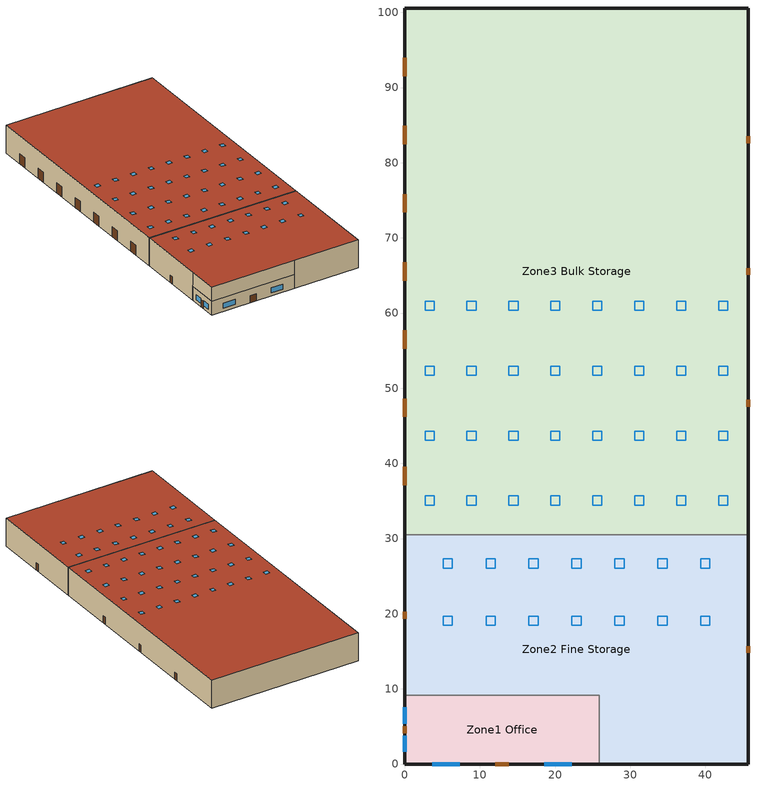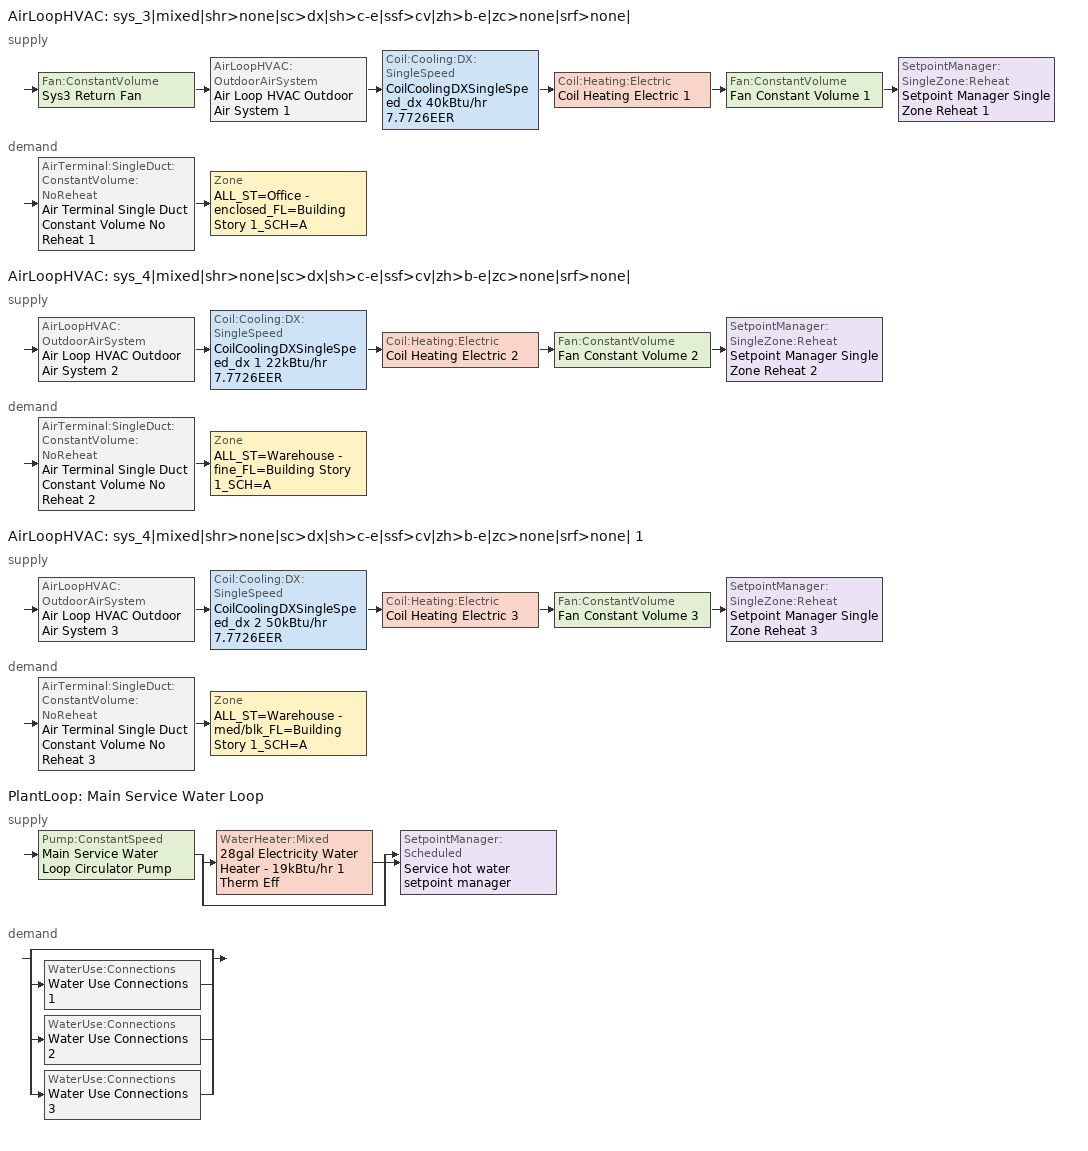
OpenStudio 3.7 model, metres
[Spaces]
Zone3 Bulk Storage
 floor foundation (BTAP-Grnd-Floor-Mass:U-0.678_std): 45.72,100.58 45.72,30.48 0,30.48 0,100.58 z0
 wall outside: 45.72,30.48 45.72,100.58 0,100.58 0,30.48 z0:8.53
 wall to Zone2 Fine Storage: 0,30.48 45.72,30.48 z0:8.53
 door: 0,75.82 0,73.38 / 0,39.55 0,37.11 / 0,84.88 0,82.44 / 0,66.75 0,64.31 / 0,48.61 0,46.17 / 0,93.95 0,91.51 / 0,57.68 0,55.24 z0:3.05; 45.72,47.55 45.72,48.46 / 45.72,65.07 45.72,65.99 / 45.72,82.6 45.72,83.51 z0:2.13
 roof outside: 45.72,30.48 45.72,100.58 0,100.58 0,30.48 z8.53
 skylight: 37.4,51.71 37.4,52.93 36.18,52.93 36.18,51.71 z8.53; 9.51,51.71 9.51,52.93 8.29,52.93 8.29,51.71 z8.53; 42.97,60.35 42.97,61.57 41.76,61.57 41.76,60.35 z8.53; 20.66,34.44 20.66,35.66 19.44,35.66 19.44,34.44 z8.53; 42.97,43.08 42.97,44.3 41.76,44.3 41.76,43.08 z8.53; 26.24,51.71 26.24,52.93 25.02,52.93 25.02,51.71 z8.53; 20.66,43.08 20.66,44.3 19.44,44.3 19.44,43.08 z8.53; 31.82,34.44 31.82,35.66 30.6,35.66 30.6,34.44 z8.53; 31.82,60.35 31.82,61.57 30.6,61.57 30.6,60.35 z8.53; 26.24,34.44 26.24,35.66 25.02,35.66 25.02,34.44 z8.53; 15.09,34.44 15.09,35.66 13.87,35.66 13.87,34.44 z8.53; 9.51,34.44 9.51,35.66 8.29,35.66 8.29,34.44 z8.53; 37.4,34.44 37.4,35.66 36.18,35.66 36.18,34.44 z8.53; 15.09,51.71 15.09,52.93 13.87,52.93 13.87,51.71 z8.53; 31.82,43.08 31.82,44.3 30.6,44.3 30.6,43.08 z8.53; 37.4,60.35 37.4,61.57 36.18,61.57 36.18,60.35 z8.53; 42.97,51.71 42.97,52.93 41.76,52.93 41.76,51.71 z8.53; 42.97,34.44 42.97,35.66 41.76,35.66 41.76,34.44 z8.53; 20.66,60.35 20.66,61.57 19.44,61.57 19.44,60.35 z8.53; 26.24,43.08 26.24,44.3 25.02,44.3 25.02,43.08 z8.53; 3.93,51.71 3.93,52.93 2.71,52.93 2.71,51.71 z8.53; 9.51,43.08 9.51,44.3 8.29,44.3 8.29,43.08 z8.53; 9.51,60.35 9.51,61.57 8.29,61.57 8.29,60.35 z8.53; 3.93,43.08 3.93,44.3 2.71,44.3 2.71,43.08 z8.53; 3.93,34.44 3.93,35.66 2.71,35.66 2.71,34.44 z8.53; 20.66,51.71 20.66,52.93 19.44,52.93 19.44,51.71 z8.53; 15.09,43.08 15.09,44.3 13.87,44.3 13.87,43.08 z8.53; 37.4,43.08 37.4,44.3 36.18,44.3 36.18,43.08 z8.53; 31.82,51.71 31.82,52.93 30.6,52.93 30.6,51.71 z8.53; 3.93,60.35 3.93,61.57 2.71,61.57 2.71,60.35 z8.53; 15.09,60.35 15.09,61.57 13.87,61.57 13.87,60.35 z8.53; 26.24,60.35 26.24,61.57 25.02,61.57 25.02,60.35 z8.53
Zone2 Fine Storage
 floor to Zone1 Office: 25.91,9.14 25.91,0 0,0 0,9.14 z4.27
 floor foundation (BTAP-Grnd-Floor-Mass:U-0.678_std): 45.72,30.48 45.72,0 25.91,0 25.91,9.14 0,9.14 0,30.48 z0
 wall outside: 0,30.48 0,9.14 / 25.91,0 45.72,0 45.72,30.48 z0:8.53; 0,9.14 0,0 25.91,0 z4.27:8.53
 wall to Zone1 Office: 0,9.14 25.91,9.14 25.91,0 z0:4.27
 door: 0,20.27 0,19.35 / 45.72,14.78 45.72,15.7 z0:2.13
 roof outside: 45.72,0 45.72,30.48 0,30.48 0,0 z8.53
 skylight: 40.61,26.06 40.61,27.28 39.4,27.28 39.4,26.06 z8.53; 17.75,26.06 17.75,27.28 16.54,27.28 16.54,26.06 z8.53; 17.75,18.44 17.75,19.66 16.54,19.66 16.54,18.44 z8.53; 40.61,18.44 40.61,19.66 39.4,19.66 39.4,18.44 z8.53; 6.32,26.06 6.32,27.28 5.11,27.28 5.11,26.06 z8.53; 12.04,26.06 12.04,27.28 10.82,27.28 10.82,26.06 z8.53; 23.47,18.44 23.47,19.66 22.25,19.66 22.25,18.44 z8.53; 6.32,18.44 6.32,19.66 5.11,19.66 5.11,18.44 z8.53; 29.18,26.06 29.18,27.28 27.97,27.28 27.97,26.06 z8.53; 23.47,26.06 23.47,27.28 22.25,27.28 22.25,26.06 z8.53; 29.18,18.44 29.18,19.66 27.97,19.66 27.97,18.44 z8.53; 34.9,26.06 34.9,27.28 33.68,27.28 33.68,26.06 z8.53; 12.04,18.44 12.04,19.66 10.82,19.66 10.82,18.44 z8.53; 34.9,18.44 34.9,19.66 33.68,19.66 33.68,18.44 z8.53
Zone1 Office
 floor foundation (BTAP-Grnd-Floor-Mass:U-0.678_std): 25.91,9.14 25.91,0 0,0 0,9.14 z0
 wall outside: 0,9.14 0,0 25.91,0 z0:4.27
 window: 0,7.52 0,5.39 / 18.59,0 22.25,0 / 3.66,0 7.31,0 / 0,3.76 0,1.62 z0.91:2.44
 door: 12.04,0 13.87,0 / 0,5.03 0,4.11 z0:2.13
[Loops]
AirLoopHVAC 'sys_3|mixed|shr>none|sc>dx|sh>c-e|ssf>cv|zh>b-e|zc>none|srf>none|'
 supply: Fan:ConstantVolume 'Sys3 Return Fan' > AirLoopHVAC:OutdoorAirSystem 'Air Loop HVAC Outdoor Air System 1' > Coil:Cooling:DX:SingleSpeed 'CoilCoolingDXSingleSpeed_dx 40kBtu/hr 7.7726EER' > Coil:Heating:Electric 'Coil Heating Electric 1' > Fan:ConstantVolume 'Fan Constant Volume 1' > SetpointManager:SingleZone:Reheat 'Setpoint Manager Single Zone Reheat 1'
 demand: AirTerminal:SingleDuct:ConstantVolume:NoReheat 'Air Terminal Single Duct Constant Volume No Reheat 1' > Zone 'ALL_ST=Office - enclosed_FL=Building Story 1_SCH=A'
AirLoopHVAC 'sys_4|mixed|shr>none|sc>dx|sh>c-e|ssf>cv|zh>b-e|zc>none|srf>none|'
 supply: AirLoopHVAC:OutdoorAirSystem 'Air Loop HVAC Outdoor Air System 2' > Coil:Cooling:DX:SingleSpeed 'CoilCoolingDXSingleSpeed_dx 1 22kBtu/hr 7.7726EER' > Coil:Heating:Electric 'Coil Heating Electric 2' > Fan:ConstantVolume 'Fan Constant Volume 2' > SetpointManager:SingleZone:Reheat 'Setpoint Manager Single Zone Reheat 2'
 demand: AirTerminal:SingleDuct:ConstantVolume:NoReheat 'Air Terminal Single Duct Constant Volume No Reheat 2' > Zone 'ALL_ST=Warehouse - fine_FL=Building Story 1_SCH=A'
AirLoopHVAC 'sys_4|mixed|shr>none|sc>dx|sh>c-e|ssf>cv|zh>b-e|zc>none|srf>none| 1'
 supply: AirLoopHVAC:OutdoorAirSystem 'Air Loop HVAC Outdoor Air System 3' > Coil:Cooling:DX:SingleSpeed 'CoilCoolingDXSingleSpeed_dx 2 50kBtu/hr 7.7726EER' > Coil:Heating:Electric 'Coil Heating Electric 3' > Fan:ConstantVolume 'Fan Constant Volume 3' > SetpointManager:SingleZone:Reheat 'Setpoint Manager Single Zone Reheat 3'
 demand: AirTerminal:SingleDuct:ConstantVolume:NoReheat 'Air Terminal Single Duct Constant Volume No Reheat 3' > Zone 'ALL_ST=Warehouse - med/blk_FL=Building Story 1_SCH=A'
PlantLoop 'Main Service Water Loop'
 supply: Pump:ConstantSpeed 'Main Service Water Loop Circulator Pump' > split
  | WaterHeater:Mixed '28gal Electricity Water Heater - 19kBtu/hr 1 Therm Eff'
  | bypass
  join > SetpointManager:Scheduled 'Service hot water setpoint manager'
 demand: split
  | bypass
  | WaterUse:Connections 'Water Use Connections 1'
  | WaterUse:Connections 'Water Use Connections 2'
  | WaterUse:Connections 'Water Use Connections 3'
[ClimateZones]
Climate Zone Institution Name 1=ASHRAE; Climate Zone Document Name 1=ANSI/ASHRAE Standard 169; Climate Zone Document Year 1=2006; Climate Zone Value 1=7
[Building]
Warehouse: Default Construction Set=BTAP-Mass at hdd = 5000.0; Standards Number of Stories=1; Standards Number of Above Ground Stories=1; Standards Template=BTAP1980TO2010; Standards Building Type=Warehouse
[Site]
Calgary Intl AP_AB_CAN: Latitude {deg}=51.11; Longitude {deg}=-114.02; Time Zone {hr}=-7; Elevation {m}=1084.1
[Site:WaterMainsTemperature]
Calculation Method=Correlation; Annual Average Outdoor Air Temperature {C}=4.69167; Maximum Difference In Monthly Average Outdoor Air Temperatures {deltaC}=24.6
[Site:GroundTemperature:BuildingSurface]
19.527, 19.502, 19.536, 19.598, 20.002, 21.64, 22.225, 22.375, 21.449, 20.121, 19.802, 19.633
[SizingPeriod:DesignDay] Barometric Pressure {Pa}=88961; Rain Indicator=No; Snow Indicator=No; Day of Month=21; Daylight Saving Time Indicator=No; Humidity Condition Type=Wetbulb; Dry-Bulb Temperature Range Modifier Type=DefaultMultipliers
Name | Maximum Dry-Bulb Temperature {C} | Daily Dry-Bulb Temperature Range {deltaC} | Wind Speed {m/s} | Wind Direction {deg} | Month | Day Type | Wetbulb or DewPoint at Maximum Dry-Bulb {C} | Solar Model Indicator | ASHRAE Clear Sky Optical Depth for Beam Irradiance | ASHRAE Clear Sky Optical Depth for Diffuse Irradiance | Sky Clearness
Calgary Intl AP Ann Clg .4% Condns DB=>MWB | 28.8 | 12.3 | 4.5 | 160 | 7 | SummerDesignDay | 16 | ASHRAETau | 0.34 | 2.419
Calgary Intl AP Ann Clg .4% Condns WB=>MDB | 25.5 | 12.3 | 4.5 | 160 | 7 | SummerDesignDay | 17.8 | ASHRAETau | 0.34 | 2.419
Calgary Intl AP Ann Htg 99.6% Condns DB | -27.7 | 0 | 2.7 | 200 | 1 | WinterDesignDay | -27.7 | ASHRAEClearSky |  |  | 0
[Site:GroundTemperature:Shallow]
-1.6, -5.4, -6.4, -5.5, -0.4, 5.3, 10.8, 14.7, 15.8, 14, 9.5, 4
[Site:GroundTemperature:Deep]
4, 1.3, -0.4, -0.9, 0.1, 2.3, 5.2, 8, 9.9, 10.3, 9.2, 7
[Site:GroundTemperature:FCfactorMethod]
January Ground Temperature {C}=5.5; February Ground Temperature {C}=-2; March Ground Temperature {C}=-7.6; April Ground Temperature {C}=-6.3; May Ground Temperature {C}=-6.6; June Ground Temperature {C}=-0.3; July Ground Temperature {C}=4.9; August Ground Temperature {C}=10.2; September Ground Temperature {C}=13.8; October Ground Temperature {C}=17; November Ground Temperature {C}=16.6; December Ground Temperature {C}=11.1
[Material:NoMass] Roughness=Smooth; Thermal Absorptance=0.9; Solar Absorptance=0.7
Name | Thermal Resistance {m2-K/W} | Visible Absorptance
Typical Carpet Pad; Typical Carpet Pad 1 | 0.21648 | 0.8
Typical Insulation 1 | 0.00118045 | 0.7
Typical Insulation 2 | 2.61923 | 0.7
Typical Insulation 3 | 4.40527 | 0.7
Typical Carpet Pad 2; Typical Carpet Pad 4 | 1.40895 | 0.8
Typical Carpet Pad 3 | 2.28697 | 0.8
Typical Insulation 4 | 0.338965 | 0.7
Typical Insulation 5 | 0.338983 | 0.7
[Material]
Name | Roughness | Thickness {m} | Conductivity {W/m-K} | Density {kg/m3} | Specific Heat {J/kg-K} | Thermal Absorptance | Solar Absorptance | Visible Absorptance
G05 25mm wood | MediumSmooth | 0.0254 | 0.15 | 608 | 1630 | 0.9 | 0.5 | 0.5
100mm Normalweight concrete floor 1 | MediumSmooth | 0.1016 | 2.31 | 2322 | 832
G01 13mm gypsum board 1 | Smooth | 0.0127 | 0.16 | 800 | 1090 | 0.9 | 0.7 | 0.5
4 in. Normalweight Concrete Floor 1 | MediumRough | 0.1016 | 2.31 | 2322 | 832 | 0.9 | 0.7 | 0.7
1IN Stucco 1 | Smooth | 0.0253 | 0.6918 | 1858 | 837 | 0.9 | 0.7 | 0.92
8IN CONCRETE HW RefBldg 1 | Rough | 0.2032 | 1.311 | 2240 | 836.8 | 0.9 | 0.7 | 0.7
1/2IN Gypsum 1 | Smooth | 0.0127 | 0.16 | 784.9 | 830 | 0.9 | 0.4 | 0.4
Metal Roof Surface 1; F08 Metal surface 1 | Smooth | 0.0008 | 45.28 | 7824 | 500 | 0.9 | 0.7 | 0.7
6 in. Normalweight Concrete Floor 1; 6 in. Normalweight Concrete Floor 2; 6 in. Normalweight Concrete Floor 3 | MediumRough | 0.1524 | 2.31 | 2322 | 832 | 0.9 | 0.7 | 0.7
Expanded Polystyrene | MediumSmooth | 0.0408596 | 0.029 | 29 | 1210
[Construction]
BTAP-Int-Partition; BTAP-Int-Door: G05 25mm wood
BTAP-Int-Floor: 100mm Normalweight concrete floor 1, Typical Carpet Pad
BTAP-Int-Wall: G01 13mm gypsum board 1, G01 13mm gypsum board 1
BTAP-Int-Ceiling: Typical Carpet Pad, 100mm Normalweight concrete floor 1
BTAP-Int-Window: SimpleGlazing
BTAP-Ext-Floor-Mass:U-3.822: Typical Insulation 1, 4 in. Normalweight Concrete Floor 1, Typical Carpet Pad 1
BTAP-Ext-Wall-Mass:U-0.346: 1IN Stucco 1, 8IN CONCRETE HW RefBldg 1, Typical Insulation 2, 1/2IN Gypsum 1
BTAP-Ext-Roof-Metal:U-0.227: Metal Roof Surface 1, Typical Insulation 3
BTAP-Grnd-Floor-Mass:U-0.678: 6 in. Normalweight Concrete Floor 1, Typical Carpet Pad 2
BTAP-Grnd-Wall-Mass:U-0.425: 6 in. Normalweight Concrete Floor 2, Typical Carpet Pad 3
BTAP-Grnd-Roof-Mass:U-0.678: 6 in. Normalweight Concrete Floor 3, Typical Carpet Pad 4
BTAP-Ext-FixedWindow:U=0.295 SHGC=0.490; BTAP-Ext-GlassDoors:U=0.295 SHGC=0.490; BTAP-Ext-Skylights:U=0.295 SHGC=0.490; BTAP-Ext-DaylightDomes:U=0.295 SHGC=0.490; BTAP-Ext-DaylightDiffuser:U=0.295 SHGC=0.490: SimpleGlazing:U=0.295 SHGC=0.490
BTAP-Ext-Door:U-2.95: F08 Metal surface 1, Typical Insulation 4
BTAP-Ext-OverHeadDoor:U-2.95: Typical Insulation 5
BTAP-Grnd-Floor-Mass:U-0.678_std: 6 in. Normalweight Concrete Floor 1, Expanded Polystyrene
[DefaultConstructionSet]
BTAP-Mass at hdd = 5000.0: Default Exterior Surface Constructions=BTAP-Mass at hdd = 5000.0; Default Interior Surface Constructions=Default Surface Constructions 2; Default Ground Contact Surface Constructions=BTAP-Mass at hdd = 5000.0 1; Default Exterior SubSurface Constructions=BTAP-Mass at hdd = 5000.0; Default Interior SubSurface Constructions=Default Sub Surface Constructions 2; Interior Partition Construction=BTAP-Int-Partition
[DefaultSurfaceConstructions]
Name | Floor Construction | Wall Construction | Roof Ceiling Construction
Default Surface Constructions 2 | BTAP-Int-Floor | BTAP-Int-Wall | BTAP-Int-Ceiling
BTAP-Mass at hdd = 5000.0 | BTAP-Ext-Floor-Mass:U-3.822 | BTAP-Ext-Wall-Mass:U-0.346 | BTAP-Ext-Roof-Metal:U-0.227
BTAP-Mass at hdd = 5000.0 1 | BTAP-Grnd-Floor-Mass:U-0.678 | BTAP-Grnd-Wall-Mass:U-0.425 | BTAP-Grnd-Roof-Mass:U-0.678
[DefaultSubSurfaceConstructions]
Name | Fixed Window Construction | Operable Window Construction | Door Construction | Glass Door Construction | Overhead Door Construction | Skylight Construction | Tubular Daylight Dome Construction | Tubular Daylight Diffuser Construction
Default Sub Surface Constructions 2 | BTAP-Int-Window | BTAP-Int-Window | BTAP-Int-Door
BTAP-Mass at hdd = 5000.0 | BTAP-Ext-FixedWindow:U=0.295 SHGC=0.490 | BTAP-Ext-FixedWindow:U=0.295 SHGC=0.490 | BTAP-Ext-Door:U-2.95 | BTAP-Ext-GlassDoors:U=0.295 SHGC=0.490 | BTAP-Ext-OverHeadDoor:U-2.95 | BTAP-Ext-Skylights:U=0.295 SHGC=0.490 | BTAP-Ext-DaylightDomes:U=0.295 SHGC=0.490 | BTAP-Ext-DaylightDiffuser:U=0.295 SHGC=0.490
[WindowMaterial:SimpleGlazingSystem] Solar Heat Gain Coefficient=0.49; Visible Transmittance=0.21
Name | U-Factor {W/m2-K}
SimpleGlazing | 2.2
SimpleGlazing:U=0.295 SHGC=0.490 | 2.95
[Space] Building Story=Building Story 1; Part of Total Floor Area=Yes; Volume {m3}=Autocalculate
Name | Space Type | Thermal Zone
Zone3 Bulk Storage | Space Function Warehouse - med/blk | ALL_ST=Warehouse - med/blk_FL=Building Story 1_SCH=A
Zone2 Fine Storage | Space Function Warehouse - fine | ALL_ST=Warehouse - fine_FL=Building Story 1_SCH=A
Zone1 Office | Space Function Office - enclosed | ALL_ST=Office - enclosed_FL=Building Story 1_SCH=A
[BuildingStory]
Building Story 1: Nominal Z Coordinate {m}=0
[SpaceType] Standards Building Type=Space Function
Name | Default Schedule Set | Design Specification Outdoor Air Object | Standards Space Type
Space Function Warehouse - med/blk | Space Function Warehouse - med/blk Schedule Set | Space Function Warehouse - med/blk Ventilation | Warehouse - med/blk
Space Function Warehouse - fine | Space Function Warehouse - fine Schedule Set | Space Function Warehouse - fine Ventilation | Warehouse - fine
Space Function Office - enclosed | Space Function Office - enclosed Schedule Set | Space Function Office - enclosed Ventilation | Office - enclosed
[People:Definition] Number of People Calculation Method=People/Area; Fraction Radiant=0.3
Name | People per Space Floor Area {person/m2}
Space Function Office - enclosed People Definition | 0.0500522
Space Function Warehouse - fine People Definition | 0.0200209
Space Function Warehouse - med/blk People Definition | 0.0100104
[People] Work Efficiency Schedule=Work Efficiency Schedule; Clothing Insulation Schedule=Clothing Schedule; Air Velocity Schedule=Air Velocity Schedule; Multiplier=1
Name | People Definition | Space or SpaceType
Space Function Office - enclosed People | Space Function Office - enclosed People Definition | Space Function Office - enclosed
Space Function Warehouse - fine People | Space Function Warehouse - fine People Definition | Space Function Warehouse - fine
Space Function Warehouse - med/blk People | Space Function Warehouse - med/blk People Definition | Space Function Warehouse - med/blk
[Lights:Definition] Design Level Calculation Method=Watts/Area; Fraction Radiant=0.5; Fraction Visible=0.2
Name | Watts per Space Floor Area {W/m2}
Space Function Office - enclosed Lights Definition | 11.8999
Space Function Warehouse - fine Lights Definition | 10.1999
Space Function Warehouse - med/blk Lights Definition | 6.39995
[Lights] Fraction Replaceable=1
Name | Lights Definition | Space or SpaceType
Space Function Office - enclosed Lights | Space Function Office - enclosed Lights Definition | Space Function Office - enclosed
Space Function Warehouse - fine Lights | Space Function Warehouse - fine Lights Definition | Space Function Warehouse - fine
Space Function Warehouse - med/blk Lights | Space Function Warehouse - med/blk Lights Definition | Space Function Warehouse - med/blk
[ElectricEquipment:Definition] Design Level Calculation Method=Watts/Area; Fraction Radiant=0.5
Name | Watts per Space Floor Area {W/m2}
Space Function Office - enclosed Elec Equip Definition | 7.49994
Space Function Warehouse - fine Elec Equip Definition; Space Function Warehouse - med/blk Elec Equip Definition | 0.999992
[ElectricEquipment]
Name | Electric Equipment Definition | Space or SpaceType
Space Function Office - enclosed Elec Equip | Space Function Office - enclosed Elec Equip Definition | Space Function Office - enclosed
Space Function Warehouse - fine Elec Equip | Space Function Warehouse - fine Elec Equip Definition | Space Function Warehouse - fine
Space Function Warehouse - med/blk Elec Equip | Space Function Warehouse - med/blk Elec Equip Definition | Space Function Warehouse - med/blk
[DesignSpecification:OutdoorAir] Outdoor Air Method=Sum
Name | Outdoor Air Flow per Person {m3/s-person} | Outdoor Air Flow per Floor Area {m3/s-m2}
Space Function Office - enclosed Ventilation | 0.0101494
Space Function Warehouse - fine Ventilation; Space Function Warehouse - med/blk Ventilation |  | 0.000254
[DefaultScheduleSet] Number of People Schedule=NECB-A-Occupancy; People Activity Level Schedule=NECB-Activity; Lighting Schedule=NECB-A-Lighting; Electric Equipment Schedule=NECB-A-Electric-Equipment; Infiltration Schedule=Always On
Space Function Office - enclosed Schedule Set; Space Function Warehouse - fine Schedule Set; Space Function Warehouse - med/blk Schedule Set
[ThermostatSetpoint:DualSetpoint] Heating Setpoint Temperature Schedule=NECB-A-Thermostat Setpoint-Heating; Cooling Setpoint Temperature Schedule=NECB-A-Thermostat Setpoint-Cooling
Space Function Office - enclosed Thermostat 3; Space Function Warehouse - fine Thermostat 3; Space Function Warehouse - med/blk Thermostat 3
[SpaceInfiltration:DesignFlowRate] Schedule=Always On Discrete; Design Flow Rate Calculation Method=Flow/ExteriorArea; Flow per Exterior Surface Area {m3/s-m2}=0.001116; Constant Term Coefficient=0; Temperature Term Coefficient=0; Velocity Term Coefficient=0.224; Velocity Squared Term Coefficient=0
Name | Space or SpaceType
Zone1 Office Infiltration | Zone1 Office
Zone2 Fine Storage Infiltration | Zone2 Fine Storage
Zone3 Bulk Storage Infiltration | Zone3 Bulk Storage
[ThermalZone] Use Ideal Air Loads=No
Name | Primary Daylighting Control | Fraction of Zone Controlled by Primary Daylighting Control | Thermostat
ALL_ST=Office - enclosed_FL=Building Story 1_SCH=A | Zone1 Office daylighting control | 1 | Space Function Office - enclosed Thermostat 3
ALL_ST=Warehouse - fine_FL=Building Story 1_SCH=A |  |  | Space Function Warehouse - fine Thermostat 3
ALL_ST=Warehouse - med/blk_FL=Building Story 1_SCH=A |  |  | Space Function Warehouse - med/blk Thermostat 3
[Sizing:Zone] Zone Cooling Design Supply Air Temperature Input Method=TemperatureDifference; Zone Cooling Design Supply Air Temperature {C}=14; Zone Cooling Design Supply Air Temperature Difference {deltaC}=11; Zone Heating Design Supply Air Temperature Input Method=TemperatureDifference; Zone Heating Design Supply Air Temperature {C}=40; Zone Heating Design Supply Air Temperature Difference {deltaC}=21; Zone Cooling Design Supply Air Humidity Ratio {kg-H2O/kg-air}=0.0085; Zone Heating Design Supply Air Humidity Ratio {kg-H2O/kg-air}=0.008; Zone Heating Sizing Factor=1.3; Zone Cooling Sizing Factor=1.1; Cooling Design Air Flow Method=DesignDay; Heating Design Air Flow Method=DesignDay; Account for Dedicated Outdoor Air System=No; Dedicated Outdoor Air System Control Strategy=NeutralSupplyAir; Dedicated Outdoor Air Low Setpoint Temperature for Design {C}=autosize; Dedicated Outdoor Air High Setpoint Temperature for Design {C}=autosize; Zone Load Sizing Method=Sensible Load Only No Latent Load; Zone Latent Cooling Design Supply Air Humidity Ratio Input Method=HumidityRatioDifference; Zone Cooling Design Supply Air Humidity Ratio Difference {kgWater/kgDryAir}=0.005; Zone Latent Heating Design Supply Air Humidity Ratio Input Method=HumidityRatioDifference; Zone Humidification Design Supply Air Humidity Ratio Difference {kgWater/kgDryAir}=0.005
ALL_ST=Office - enclosed_FL=Building Story 1_SCH=A; ALL_ST=Warehouse - fine_FL=Building Story 1_SCH=A; ALL_ST=Warehouse - med/blk_FL=Building Story 1_SCH=A
[Zone equipment]
ALL_ST=Office - enclosed_FL=Building Story 1_SCH=A: Air Terminal Single Duct Constant Volume No Reheat 1, Zone HVAC Baseboard Convective Electric 1
ALL_ST=Warehouse - fine_FL=Building Story 1_SCH=A: Air Terminal Single Duct Constant Volume No Reheat 2, Zone HVAC Baseboard Convective Electric 2, Sys_4_zone_exhaust_fan
ALL_ST=Warehouse - med/blk_FL=Building Story 1_SCH=A: Air Terminal Single Duct Constant Volume No Reheat 3, Zone HVAC Baseboard Convective Electric 3, Sys_4_zone_exhaust_fan 1
[Foundation:Kiva]
Bldg Kiva Foundation: Wall Height Above Grade {m}=0; Wall Depth Below Slab {m}=0
[SurfaceProperty:ExposedFoundationPerimeter] Exposed Perimeter Calculation Method=TotalExposedPerimeter
Name | Total Exposed Perimeter {m}
Office Floor | 35.0503
Fine Storage Floor | 71.6245
Bulk Storage Floor | 185.919
[Foundation:Kiva:Settings]

[AirLoopHVAC] Design Supply Air Flow Rate {m3/s}=autosize; Design Return Air Flow Fraction of Supply Air Flow=1
Name | Availability Schedule
sys_3|mixed|shr>none|sc>dx|sh>c-e|ssf>cv|zh>b-e|zc>none|srf>none| | sys_3|mixed|shr>none|sc>dx|sh>c-e|ssf>cv|zh>b-e|zc>none|srf>none| Occ Sch
sys_4|mixed|shr>none|sc>dx|sh>c-e|ssf>cv|zh>b-e|zc>none|srf>none| | sys_4|mixed|shr>none|sc>dx|sh>c-e|ssf>cv|zh>b-e|zc>none|srf>none| Occ Sch
sys_4|mixed|shr>none|sc>dx|sh>c-e|ssf>cv|zh>b-e|zc>none|srf>none| 1 | sys_4|mixed|shr>none|sc>dx|sh>c-e|ssf>cv|zh>b-e|zc>none|srf>none| 1 Occ Sch
[Sizing:System] Design Outdoor Air Flow Rate {m3/s}=Autosize; Central Heating Maximum System Air Flow Ratio=1; Preheat Design Temperature {C}=7; Preheat Design Humidity Ratio {kg-H2O/kg-Air}=0.008; Precool Design Temperature {C}=13; Precool Design Humidity Ratio {kg-H2O/kg-Air}=0.008; Central Cooling Design Supply Air Temperature {C}=13; Central Heating Design Supply Air Temperature {C}=43; Sizing Option=NonCoincident; 100% Outdoor Air in Cooling=No; 100% Outdoor Air in Heating=No; Central Cooling Design Supply Air Humidity Ratio {kg-H2O/kg-Air}=0.0085; Central Heating Design Supply Air Humidity Ratio {kg-H2O/kg-Air}=0.008; Cooling Design Air Flow Method=DesignDay; Cooling Design Air Flow Rate {m3/s}=0; Heating Design Air Flow Method=DesignDay; Heating Design Air Flow Rate {m3/s}=0; System Outdoor Air Method=ZoneSum; Zone Maximum Outdoor Air Fraction=1; Cooling Supply Air Flow Rate Per Floor Area {m3/s-m2}=0.00996765; Cooling Fraction of Autosized Cooling Supply Air Flow Rate=1; Cooling Supply Air Flow Rate Per Unit Cooling Capacity {m3/s-W}=3.94755e-05; Heating Supply Air Flow Rate Per Floor Area {m3/s-m2}=0.00996765; Heating Fraction of Autosized Heating Supply Air Flow Rate=1; Heating Fraction of Autosized Cooling Supply Air Flow Rate=1; Heating Supply Air Flow Rate Per Unit Heating Capacity {m3/s-W}=3.15882e-05; Cooling Design Capacity Method=CoolingDesignCapacity; Cooling Design Capacity {W}=autosize; Cooling Design Capacity Per Floor Area {W/m2}=234.7; Fraction of Autosized Cooling Design Capacity=1; Heating Design Capacity Method=HeatingDesignCapacity; Heating Design Capacity {W}=autosize; Heating Design Capacity Per Floor Area {W/m2}=157; Fraction of Autosized Heating Design Capacity=1; Central Cooling Capacity Control Method=OnOff; Occupant Diversity=autosize
Name | Type of Load to Size On
sys_3|mixed|shr>none|sc>dx|sh>c-e|ssf>cv|zh>b-e|zc>none|srf>none| | Sensible
sys_4|mixed|shr>none|sc>dx|sh>c-e|ssf>cv|zh>b-e|zc>none|srf>none|; sys_4|mixed|shr>none|sc>dx|sh>c-e|ssf>cv|zh>b-e|zc>none|srf>none| 1 | VentilationRequirement
[Fan:ConstantVolume] Availability Schedule=Always On Discrete; Maximum Flow Rate {m3/s}=AutoSize
Name | Fan Total Efficiency | Pressure Rise {Pa} | Motor Efficiency
Fan Constant Volume 1; Fan Constant Volume 2; Fan Constant Volume 3 | 0.39975 | 640 | 0.615
Sys3 Return Fan | 0.25 | 150 | 0.385
[Coil:Heating:Electric] Availability Schedule=Always On Discrete
Coil Heating Electric 1; Coil Heating Electric 2; Coil Heating Electric 3
[Coil:Cooling:DX:SingleSpeed] Availability Schedule=Always On Discrete; Rated Total Cooling Capacity {W}=autosize; Rated Sensible Heat Ratio=autosize; Rated COP {W/W}=2.72491; Rated Air Flow Rate {m3/s}=autosize; Rated Evaporator Fan Power Per Volume Flow Rate 2017 {W/(m3/s)}=773.3; Rated Evaporator Fan Power Per Volume Flow Rate 2023 {W/(m3/s)}=934.4; Total Cooling Capacity Function of Temperature Curve=DXCOOL-NECB2011-REF-CAPFT; Total Cooling Capacity Function of Flow Fraction Curve=DXCOOL-NECB2011-REF-CAPFFLOW; Energy Input Ratio Function of Temperature Curve=DXCOOL-NECB2011-REF-COOLEIRFT; Energy Input Ratio Function of Flow Fraction Curve=DXCOOL-NECB2011-REF-COOLEIRFFLOW; Part Load Fraction Correlation Curve=DXCOOL-NECB2011-REF-COOLPLFFPLR; Minimum Outdoor Dry-Bulb Temperature for Compressor Operation {C}=-25; Nominal Time for Condensate Removal to Begin {s}=0; Ratio of Initial Moisture Evaporation Rate and Steady State Latent Capacity=0; Maximum Cycling Rate {cycles/hr}=0; Latent Capacity Time Constant {s}=0; Condenser Type=AirCooled; Evaporative Condenser Effectiveness=0.9; Evaporative Condenser Air Flow Rate {m3/s}=autosize; Evaporative Condenser Pump Rated Power Consumption {W}=autosize; Crankcase Heater Capacity {W}=0; Maximum Outdoor Dry-Bulb Temperature for Crankcase Heater Operation {C}=10; Basin Heater Capacity {W/K}=0; Basin Heater Setpoint Temperature {C}=2
CoilCoolingDXSingleSpeed_dx 40kBtu/hr 7.7726EER; CoilCoolingDXSingleSpeed_dx 1 22kBtu/hr 7.7726EER; CoilCoolingDXSingleSpeed_dx 2 50kBtu/hr 7.7726EER
[Controller:OutdoorAir] Minimum Outdoor Air Flow Rate {m3/s}=autosize; Maximum Outdoor Air Flow Rate {m3/s}=Autosize; Economizer Control Type=NoEconomizer; Economizer Control Action Type=ModulateFlow; Economizer Maximum Limit Dry-Bulb Temperature {C}=28; Economizer Maximum Limit Enthalpy {J/kg}=64000; Economizer Minimum Limit Dry-Bulb Temperature {C}=-100; Lockout Type=NoLockout; Minimum Limit Type=FixedMinimum; High Humidity Control=No; Heat Recovery Bypass Control Type=BypassWhenWithinEconomizerLimits; Economizer Operation Staging=InterlockedWithMechanicalCooling
Name | Minimum Outdoor Air Schedule | Controller Mechanical Ventilation
Controller Outdoor Air 1 | sys_3|mixed|shr>none|sc>dx|sh>c-e|ssf>cv|zh>b-e|zc>none|srf>none| Occ Sch | Controller Mechanical Ventilation 1
Controller Outdoor Air 2 | sys_4|mixed|shr>none|sc>dx|sh>c-e|ssf>cv|zh>b-e|zc>none|srf>none| Occ Sch | Controller Mechanical Ventilation 2
Controller Outdoor Air 3 | sys_4|mixed|shr>none|sc>dx|sh>c-e|ssf>cv|zh>b-e|zc>none|srf>none| 1 Occ Sch | Controller Mechanical Ventilation 3
[Controller:MechanicalVentilation] Availability Schedule=Always On Discrete; System Outdoor Air Method=ZoneSum
Controller Mechanical Ventilation 1; Controller Mechanical Ventilation 2; Controller Mechanical Ventilation 3
[AirLoopHVAC:OutdoorAirSystem]
Name | Controller
Air Loop HVAC Outdoor Air System 1 | Controller Outdoor Air 1
Air Loop HVAC Outdoor Air System 2 | Controller Outdoor Air 2
Air Loop HVAC Outdoor Air System 3 | Controller Outdoor Air 3
[SetpointManager:SingleZone:Reheat] Minimum Supply Air Temperature {C}=13; Maximum Supply Air Temperature {C}=43
Name | Control Zone | Setpoint Node or NodeList
Setpoint Manager Single Zone Reheat 1 | ALL_ST=Office - enclosed_FL=Building Story 1_SCH=A | sys_3|mixed|shr>none|sc>dx|sh>c-e|ssf>cv|zh>b-e|zc>none|srf>none| Supply Outlet Node
Setpoint Manager Single Zone Reheat 2 | ALL_ST=Warehouse - fine_FL=Building Story 1_SCH=A | sys_4|mixed|shr>none|sc>dx|sh>c-e|ssf>cv|zh>b-e|zc>none|srf>none| Supply Outlet Node
Setpoint Manager Single Zone Reheat 3 | ALL_ST=Warehouse - med/blk_FL=Building Story 1_SCH=A | sys_4|mixed|shr>none|sc>dx|sh>c-e|ssf>cv|zh>b-e|zc>none|srf>none| 1 Supply Outlet Node
[AirTerminal:SingleDuct:ConstantVolume:NoReheat] Availability Schedule=Always On Discrete; Maximum Air Flow Rate {m3/s}=AutoSize
Air Terminal Single Duct Constant Volume No Reheat 1; Air Terminal Single Duct Constant Volume No Reheat 2; Air Terminal Single Duct Constant Volume No Reheat 3
[ZoneHVAC:Baseboard:Convective:Electric] Availability Schedule=Always On Discrete; Nominal Capacity {W}=autosize; Efficiency=1
Zone HVAC Baseboard Convective Electric 1; Zone HVAC Baseboard Convective Electric 2; Zone HVAC Baseboard Convective Electric 3
[Fan:ZoneExhaust] Fan Total Efficiency=0.25; Pressure Rise {Pa}=125; System Availability Manager Coupling Mode=Coupled
Name | Maximum Flow Rate {m3/s}
Sys_4_zone_exhaust_fan | 0.353926
Sys_4_zone_exhaust_fan 1 | 0.81403
[PlantLoop]
Main Service Water Loop: Glycol Concentration=0; Maximum Loop Temperature {C}=60; Minimum Loop Temperature {C}=10; Plant Loop Volume {m3}=Autocalculate; Load Distribution Scheme=Optimal
[Sizing:Plant]
Main Service Water Loop: Loop Type=Heating; Design Loop Exit Temperature {C}=60; Loop Design Temperature Difference {deltaC}=5; Sizing Option=NonCoincident; Zone Timesteps in Averaging Window=1; Coincident Sizing Factor Mode=None
[SetpointManager:Scheduled]
Service hot water setpoint manager: Control Variable=Temperature; Schedule=Service Water Loop Temp - 140F; Setpoint Node or NodeList=Main Service Water Loop Supply Outlet Node
[Pump:ConstantSpeed]
Main Service Water Loop Circulator Pump: Rated Flow Rate {m3/s}=autosize; Rated Pump Head {Pa}=1.90129e+06; Rated Power Consumption {W}=autosize; Motor Efficiency=0.855; Fraction of Motor Inefficiencies to Fluid Stream=0; Pump Control Type=Intermittent; Design Power Sizing Method=PowerPerFlowPerPressure; Design Electric Power per Unit Flow Rate {W/(m3/s)}=348701.1; Design Shaft Power per Unit Flow Rate per Unit Head {W-s/m3-Pa}=1.28205
[WaterHeater:Mixed]
28gal Electricity Water Heater - 19kBtu/hr 1 Therm Eff: Tank Volume {m3}=0.105773; Setpoint Temperature Schedule=Service Water Loop Temp - 140F; Deadband Temperature Difference {deltaC}=2; Maximum Temperature Limit {C}=60; Heater Control Type=Cycle; Heater Maximum Capacity {W}=5526.65; Heater Fuel Type=Electricity; Heater Thermal Efficiency=1; Off Cycle Parasitic Fuel Consumption Rate {W}=21.6672; Off Cycle Parasitic Fuel Type=Electricity; Off Cycle Parasitic Heat Fraction to Tank=0.8; On Cycle Parasitic Fuel Consumption Rate {W}=21.6672; On Cycle Parasitic Fuel Type=Electricity; On Cycle Parasitic Heat Fraction to Tank=0; Ambient Temperature Indicator=Schedule; Ambient Temperature Schedule=Water Heater Ambient Temp Schedule 70.0F; Off Cycle Loss Coefficient to Ambient Temperature {W/K}=1.57255; On Cycle Loss Coefficient to Ambient Temperature {W/K}=1.57255; Use Side Effectiveness=1; Source Side Effectiveness=1; Use Side Design Flow Rate {m3/s}=autosize; Source Side Design Flow Rate {m3/s}=autosize; Indirect Water Heating Recovery Time {hr}=1.5; Source Side Flow Control Mode=IndirectHeatPrimarySetpoint
[WaterHeater:Sizing]
28gal Electricity Water Heater - 19kBtu/hr 1 Therm Eff: Design Mode=PeakDraw; Time Storage Can Meet Peak Draw {hr}=0.538503; Time for Tank Recovery {hr}=0; Nominal Tank Volume for Autosizing Plant Connections {m3}=1
[WaterUse:Connections] Drain Water Heat Exchanger Type=None; Drain Water Heat Exchanger Destination=Plant
Name | Water Use Equipment Name 1
Water Use Connections 1 | Zone1 office Service Water Use 0.09gal/min
Water Use Connections 2 | Zone2 fine storage Service Water Use 0.15gal/min
Water Use Connections 3 | Zone3 bulk storage Service Water Use 0.18gal/min
[WaterUse:Equipment:Definition]
Name | Peak Flow Rate {m3/s} | Target Temperature Schedule | Sensible Fraction Schedule | Latent Fraction Schedule
Zone1 office Service Water Use Def 0.09gal/min | 5.73409e-06 | Schedule Ruleset 5 | Schedule Ruleset 3 | Schedule Ruleset 4
Zone2 fine storage Service Water Use Def 0.15gal/min | 9.75642e-06 | Schedule Ruleset 8 | Schedule Ruleset 6 | Schedule Ruleset 7
Zone3 bulk storage Service Water Use Def 0.18gal/min | 1.12199e-05 | Schedule Ruleset 11 | Schedule Ruleset 9 | Schedule Ruleset 10
[WaterUse:Equipment] Flow Rate Fraction Schedule=NECB-A-Service Water Heating
Name | Water Use Equipment Definition | Space
Zone1 office Service Water Use 0.09gal/min | Zone1 office Service Water Use Def 0.09gal/min | Zone1 Office
Zone2 fine storage Service Water Use 0.15gal/min | Zone2 fine storage Service Water Use Def 0.15gal/min | Zone2 Fine Storage
Zone3 bulk storage Service Water Use 0.18gal/min | Zone3 bulk storage Service Water Use Def 0.18gal/min | Zone3 Bulk Storage
[AvailabilityManager:NightCycle] Applicability Schedule=Always On Discrete; Control Type=CycleOnAny; Thermostat Tolerance {deltaC}=1; Cycling Run Time {s}=3600
Availability Manager Night Cycle 1; Availability Manager Night Cycle 2; Availability Manager Night Cycle 3
[Daylighting:Control]
Zone1 Office daylighting control: Space=Zone1 Office; Position X-Coordinate {m}=12.9534; Position Y-Coordinate {m}=4.57178; Position Z-Coordinate {m}=0.8; Illuminance Setpoint {lux}=400; Lighting Control Type=Stepped; Number of Stepped Control Steps=2
[Schedule:Ruleset]
Clothing Schedule: Default Day Schedule=Clothing Schedule Default Winter Clothes
Air Velocity Schedule: Default Day Schedule=Air Velocity Schedule Default
Work Efficiency Schedule: Default Day Schedule=Work Efficiency Schedule Default
NECB-A-Occupancy: Default Day Schedule=NECB-A-Occupancy Default
NECB-Activity: Default Day Schedule=NECB-Activity Default; Summer Design Day Schedule=NECB-Activity Summer Design Day; Winter Design Day Schedule=NECB-Activity Winter Design Day
NECB-A-Lighting: Default Day Schedule=NECB-A-Lighting Default
NECB-A-Electric-Equipment: Default Day Schedule=NECB-A-Electric-Equipment Default
Always On: Default Day Schedule=Always On Default
NECB-A-Thermostat Setpoint-Heating: Default Day Schedule=NECB-A-Thermostat Setpoint-Heating Default
NECB-A-Thermostat Setpoint-Cooling: Default Day Schedule=NECB-A-Thermostat Setpoint-Cooling Default
Service Water Loop Temp - 140F: Default Day Schedule=Service Water Loop Temp - 140F Default
Water Heater Ambient Temp Schedule 70.0F: Default Day Schedule=Water Heater Ambient Temp Schedule 70.0F Default
Schedule Ruleset 3: Default Day Schedule=Schedule Day 5
Schedule Ruleset 4: Default Day Schedule=Schedule Day 6
Schedule Ruleset 5: Default Day Schedule=Schedule Day 7
NECB-A-Service Water Heating: Default Day Schedule=NECB-A-Service Water Heating Default
Schedule Ruleset 6: Default Day Schedule=Schedule Day 8
Schedule Ruleset 7: Default Day Schedule=Schedule Day 9
Schedule Ruleset 8: Default Day Schedule=Schedule Day 10
Schedule Ruleset 9: Default Day Schedule=Schedule Day 11
Schedule Ruleset 10: Default Day Schedule=Schedule Day 12
Schedule Ruleset 11: Default Day Schedule=Schedule Day 13
sys_3|mixed|shr>none|sc>dx|sh>c-e|ssf>cv|zh>b-e|zc>none|srf>none| Occ Sch: Default Day Schedule=sys_3|mixed|shr>none|sc>dx|sh>c-e|ssf>cv|zh>b-e|zc>none|srf>none| Occ Sch Default; Summer Design Day Schedule=sys_3|mixed|shr>none|sc>dx|sh>c-e|ssf>cv|zh>b-e|zc>none|srf>none| Occ Sch Summer Design Day; Winter Design Day Schedule=sys_3|mixed|shr>none|sc>dx|sh>c-e|ssf>cv|zh>b-e|zc>none|srf>none| Occ Sch Winter Design Day
sys_4|mixed|shr>none|sc>dx|sh>c-e|ssf>cv|zh>b-e|zc>none|srf>none| Occ Sch: Default Day Schedule=sys_4|mixed|shr>none|sc>dx|sh>c-e|ssf>cv|zh>b-e|zc>none|srf>none| Occ Sch Default; Summer Design Day Schedule=sys_4|mixed|shr>none|sc>dx|sh>c-e|ssf>cv|zh>b-e|zc>none|srf>none| Occ Sch Summer Design Day; Winter Design Day Schedule=sys_4|mixed|shr>none|sc>dx|sh>c-e|ssf>cv|zh>b-e|zc>none|srf>none| Occ Sch Winter Design Day
sys_4|mixed|shr>none|sc>dx|sh>c-e|ssf>cv|zh>b-e|zc>none|srf>none| 1 Occ Sch: Default Day Schedule=sys_4|mixed|shr>none|sc>dx|sh>c-e|ssf>cv|zh>b-e|zc>none|srf>none| 1 Occ Sch Default; Summer Design Day Schedule=sys_4|mixed|shr>none|sc>dx|sh>c-e|ssf>cv|zh>b-e|zc>none|srf>none| 1 Occ Sch Summer Design Day; Winter Design Day Schedule=sys_4|mixed|shr>none|sc>dx|sh>c-e|ssf>cv|zh>b-e|zc>none|srf>none| 1 Occ Sch Winter Design Day
[Schedule:Day]
Clothing Schedule Default Winter Clothes; Always On Default; sys_3|mixed|shr>none|sc>dx|sh>c-e|ssf>cv|zh>b-e|zc>none|srf>none| Occ Sch Winter Design Day; sys_3|mixed|shr>none|sc>dx|sh>c-e|ssf>cv|zh>b-e|zc>none|srf>none| Occ Sch Summer Design Day; sys_4|mixed|shr>none|sc>dx|sh>c-e|ssf>cv|zh>b-e|zc>none|srf>none| Occ Sch Winter Design Day; sys_4|mixed|shr>none|sc>dx|sh>c-e|ssf>cv|zh>b-e|zc>none|srf>none| Occ Sch Summer Design Day; sys_4|mixed|shr>none|sc>dx|sh>c-e|ssf>cv|zh>b-e|zc>none|srf>none| 1 Occ Sch Winter Design Day; sys_4|mixed|shr>none|sc>dx|sh>c-e|ssf>cv|zh>b-e|zc>none|srf>none| 1 Occ Sch Summer Design Day: 24, 0, 1
Clothing Schedule Summer Clothes: 24, 0, 0.5
Air Velocity Schedule Default; NECB-A-Electric-Equipment Sat Day; NECB-A-Electric-Equipment Sun|Hol Day; Schedule Day 5; Schedule Day 8; Schedule Day 11: 24, 0, 0.2
Work Efficiency Schedule Default; NECB-A-Occupancy Sat Day; NECB-A-Occupancy Sun|Hol Day; Schedule Day 14; Schedule Day 15; Schedule Day 16: 24, 0, 0
NECB-A-Occupancy Default; NECB-A-Occupancy Default|Wkdy Day: 7, 0, 0, 8, 0, 0.1, 9, 0, 0.7, 12, 0, 0.9, 14, 0, 0.5, 17, 0, 0.9, 18, 0, 0.7, 19, 0, 0.3, 23, 0, 0.1, 24, 0, 0
NECB-Activity Default; NECB-Activity Winter Design Day; NECB-Activity Summer Design Day: 24, 0, 130
NECB-A-Lighting Default; NECB-A-Lighting Default|Wkdy Day: 7, 0, 0.05, 8, 0, 0.3, 9, 0, 0.8, 17, 0, 0.9, 18, 0, 0.8, 19, 0, 0.5, 21, 0, 0.3, 23, 0, 0.1, 24, 0, 0.05
NECB-A-Lighting Sat Day; NECB-A-Lighting Sun|Hol Day; Schedule Day 6; NECB-A-Service Water Heating Sat Day; NECB-A-Service Water Heating Sun|Hol Day; Schedule Day 9; Schedule Day 12: 24, 0, 0.05
NECB-A-Electric-Equipment Default; NECB-A-Electric-Equipment Default|Wkdy Day: 7, 0, 0.2, 8, 0, 0.3, 9, 0, 0.8, 18, 0, 0.9, 19, 0, 0.5, 21, 0, 0.3, 24, 0, 0.2
NECB-A-Thermostat Setpoint-Heating Default; NECB-A-Thermostat Setpoint-Heating Default|Wkdy Day: 6, 0, 18, 7, 0, 20, 21, 0, 22, 24, 0, 18
NECB-A-Thermostat Setpoint-Heating Sat Day; NECB-A-Thermostat Setpoint-Heating Sun|Hol Day: 24, 0, 18
NECB-A-Thermostat Setpoint-Cooling Default; NECB-A-Thermostat Setpoint-Cooling Default|Wkdy Day: 6, 0, 35, 21, 0, 24, 24, 0, 35
NECB-A-Thermostat Setpoint-Cooling Sat Day; NECB-A-Thermostat Setpoint-Cooling Sun|Hol Day: 24, 0, 35
Service Water Loop Temp - 140F Default; Schedule Day 7; Schedule Day 10; Schedule Day 13: 24, 0, 60
Water Heater Ambient Temp Schedule 70.0F Default: 24, 0, 21.1111
NECB-A-Service Water Heating Default; NECB-A-Service Water Heating Default|Wkdy Day: 7, 0, 0.05, 8, 0, 0.1, 10, 0, 0.5, 16, 0, 0.9, 17, 0, 0.7, 18, 0, 0.5, 19, 0, 0.3, 22, 0, 0.2, 24, 0, 0.05
sys_3|mixed|shr>none|sc>dx|sh>c-e|ssf>cv|zh>b-e|zc>none|srf>none| Occ Sch Default; sys_4|mixed|shr>none|sc>dx|sh>c-e|ssf>cv|zh>b-e|zc>none|srf>none| Occ Sch Default; sys_4|mixed|shr>none|sc>dx|sh>c-e|ssf>cv|zh>b-e|zc>none|srf>none| 1 Occ Sch Default: 8, 0, 0, 19, 0, 1, 24, 0, 0
[Schedule:Rule] Date Specification Type=DateRange; Start Day=1
Name | Schedule Ruleset | Rule Order | Day Schedule | Start Month | End Month | End Day | Apply Monday | Apply Tuesday | Apply Wednesday | Apply Thursday | Apply Friday | Apply Saturday | Apply Sunday
Schedule Rule 1 | Clothing Schedule | 0 | Clothing Schedule Summer Clothes | 5 | 9 | 30
Schedule Rule 2 | NECB-A-Occupancy | 2 | NECB-A-Occupancy Default|Wkdy Day | 1 | 12 | 31 | Yes | Yes | Yes | Yes | Yes
Schedule Rule 3 | NECB-A-Occupancy | 1 | NECB-A-Occupancy Sat Day | 1 | 12 | 31 |  |  |  |  |  | Yes
Schedule Rule 4 | NECB-A-Occupancy | 0 | NECB-A-Occupancy Sun|Hol Day | 1 | 12 | 31 |  |  |  |  |  |  | Yes
Schedule Rule 5 | NECB-A-Lighting | 2 | NECB-A-Lighting Default|Wkdy Day | 1 | 12 | 31 | Yes | Yes | Yes | Yes | Yes
Schedule Rule 6 | NECB-A-Lighting | 1 | NECB-A-Lighting Sat Day | 1 | 12 | 31 |  |  |  |  |  | Yes
Schedule Rule 7 | NECB-A-Lighting | 0 | NECB-A-Lighting Sun|Hol Day | 1 | 12 | 31 |  |  |  |  |  |  | Yes
Schedule Rule 8 | NECB-A-Electric-Equipment | 2 | NECB-A-Electric-Equipment Default|Wkdy Day | 1 | 12 | 31 | Yes | Yes | Yes | Yes | Yes
Schedule Rule 9 | NECB-A-Electric-Equipment | 1 | NECB-A-Electric-Equipment Sat Day | 1 | 12 | 31 |  |  |  |  |  | Yes
Schedule Rule 10 | NECB-A-Electric-Equipment | 0 | NECB-A-Electric-Equipment Sun|Hol Day | 1 | 12 | 31 |  |  |  |  |  |  | Yes
Schedule Rule 11 | NECB-A-Thermostat Setpoint-Heating | 2 | NECB-A-Thermostat Setpoint-Heating Default|Wkdy Day | 1 | 12 | 31 | Yes | Yes | Yes | Yes | Yes
Schedule Rule 12 | NECB-A-Thermostat Setpoint-Heating | 1 | NECB-A-Thermostat Setpoint-Heating Sat Day | 1 | 12 | 31 |  |  |  |  |  | Yes
Schedule Rule 13 | NECB-A-Thermostat Setpoint-Heating | 0 | NECB-A-Thermostat Setpoint-Heating Sun|Hol Day | 1 | 12 | 31 |  |  |  |  |  |  | Yes
Schedule Rule 14 | NECB-A-Thermostat Setpoint-Cooling | 2 | NECB-A-Thermostat Setpoint-Cooling Default|Wkdy Day | 1 | 12 | 31 | Yes | Yes | Yes | Yes | Yes
Schedule Rule 15 | NECB-A-Thermostat Setpoint-Cooling | 1 | NECB-A-Thermostat Setpoint-Cooling Sat Day | 1 | 12 | 31 |  |  |  |  |  | Yes
Schedule Rule 16 | NECB-A-Thermostat Setpoint-Cooling | 0 | NECB-A-Thermostat Setpoint-Cooling Sun|Hol Day | 1 | 12 | 31 |  |  |  |  |  |  | Yes
Schedule Rule 17 | NECB-A-Service Water Heating | 2 | NECB-A-Service Water Heating Default|Wkdy Day | 1 | 12 | 31 | Yes | Yes | Yes | Yes | Yes
Schedule Rule 18 | NECB-A-Service Water Heating | 1 | NECB-A-Service Water Heating Sat Day | 1 | 12 | 31 |  |  |  |  |  | Yes
Schedule Rule 19 | NECB-A-Service Water Heating | 0 | NECB-A-Service Water Heating Sun|Hol Day | 1 | 12 | 31 |  |  |  |  |  |  | Yes
Schedule Rule 20 | sys_3|mixed|shr>none|sc>dx|sh>c-e|ssf>cv|zh>b-e|zc>none|srf>none| Occ Sch | 0 | Schedule Day 14 | 1 | 12 | 31 |  |  |  |  |  | Yes | Yes
Schedule Rule 21 | sys_4|mixed|shr>none|sc>dx|sh>c-e|ssf>cv|zh>b-e|zc>none|srf>none| Occ Sch | 0 | Schedule Day 15 | 1 | 12 | 31 |  |  |  |  |  | Yes | Yes
Schedule Rule 22 | sys_4|mixed|shr>none|sc>dx|sh>c-e|ssf>cv|zh>b-e|zc>none|srf>none| 1 Occ Sch | 0 | Schedule Day 16 | 1 | 12 | 31 |  |  |  |  |  | Yes | Yes
[Schedule:Constant]
Always On Discrete: Value=1
[Curve:Biquadratic] Minimum Value of x=13; Maximum Value of x=24; Minimum Value of y=24; Maximum Value of y=46
Name | Coefficient1 Constant | Coefficient2 x | Coefficient3 x**2 | Coefficient4 y | Coefficient5 y**2 | Coefficient6 x*y
DXCOOL-NECB2011-REF-CAPFT | 0.867905 | 0.0142459 | 0.00055436 | -0.0075575 | 3.3e-05 | -0.0001918
DXCOOL-NECB2011-REF-COOLEIRFT | 0.114171 | 0.0281822 | -0.0004199 | 0.0214108 | 0.000161028 | -0.000679104
[Curve:Quadratic] Minimum Value of x=0.5; Maximum Value of x=1.5
Name | Coefficient1 Constant | Coefficient2 x | Coefficient3 x**2
DXCOOL-NECB2011-REF-CAPFFLOW | 0.8 | 0.2 | 0
DXCOOL-NECB2011-REF-COOLEIRFFLOW | 1.1552 | -0.1808 | 0.0256
[Curve:Cubic]
DXCOOL-NECB2011-REF-COOLPLFFPLR: Coefficient1 Constant=0.0277; Coefficient2 x=4.9151; Coefficient3 x**2=-8.184; Coefficient4 x**3=4.2702; Minimum Value of x=0.7; Maximum Value of x=1
